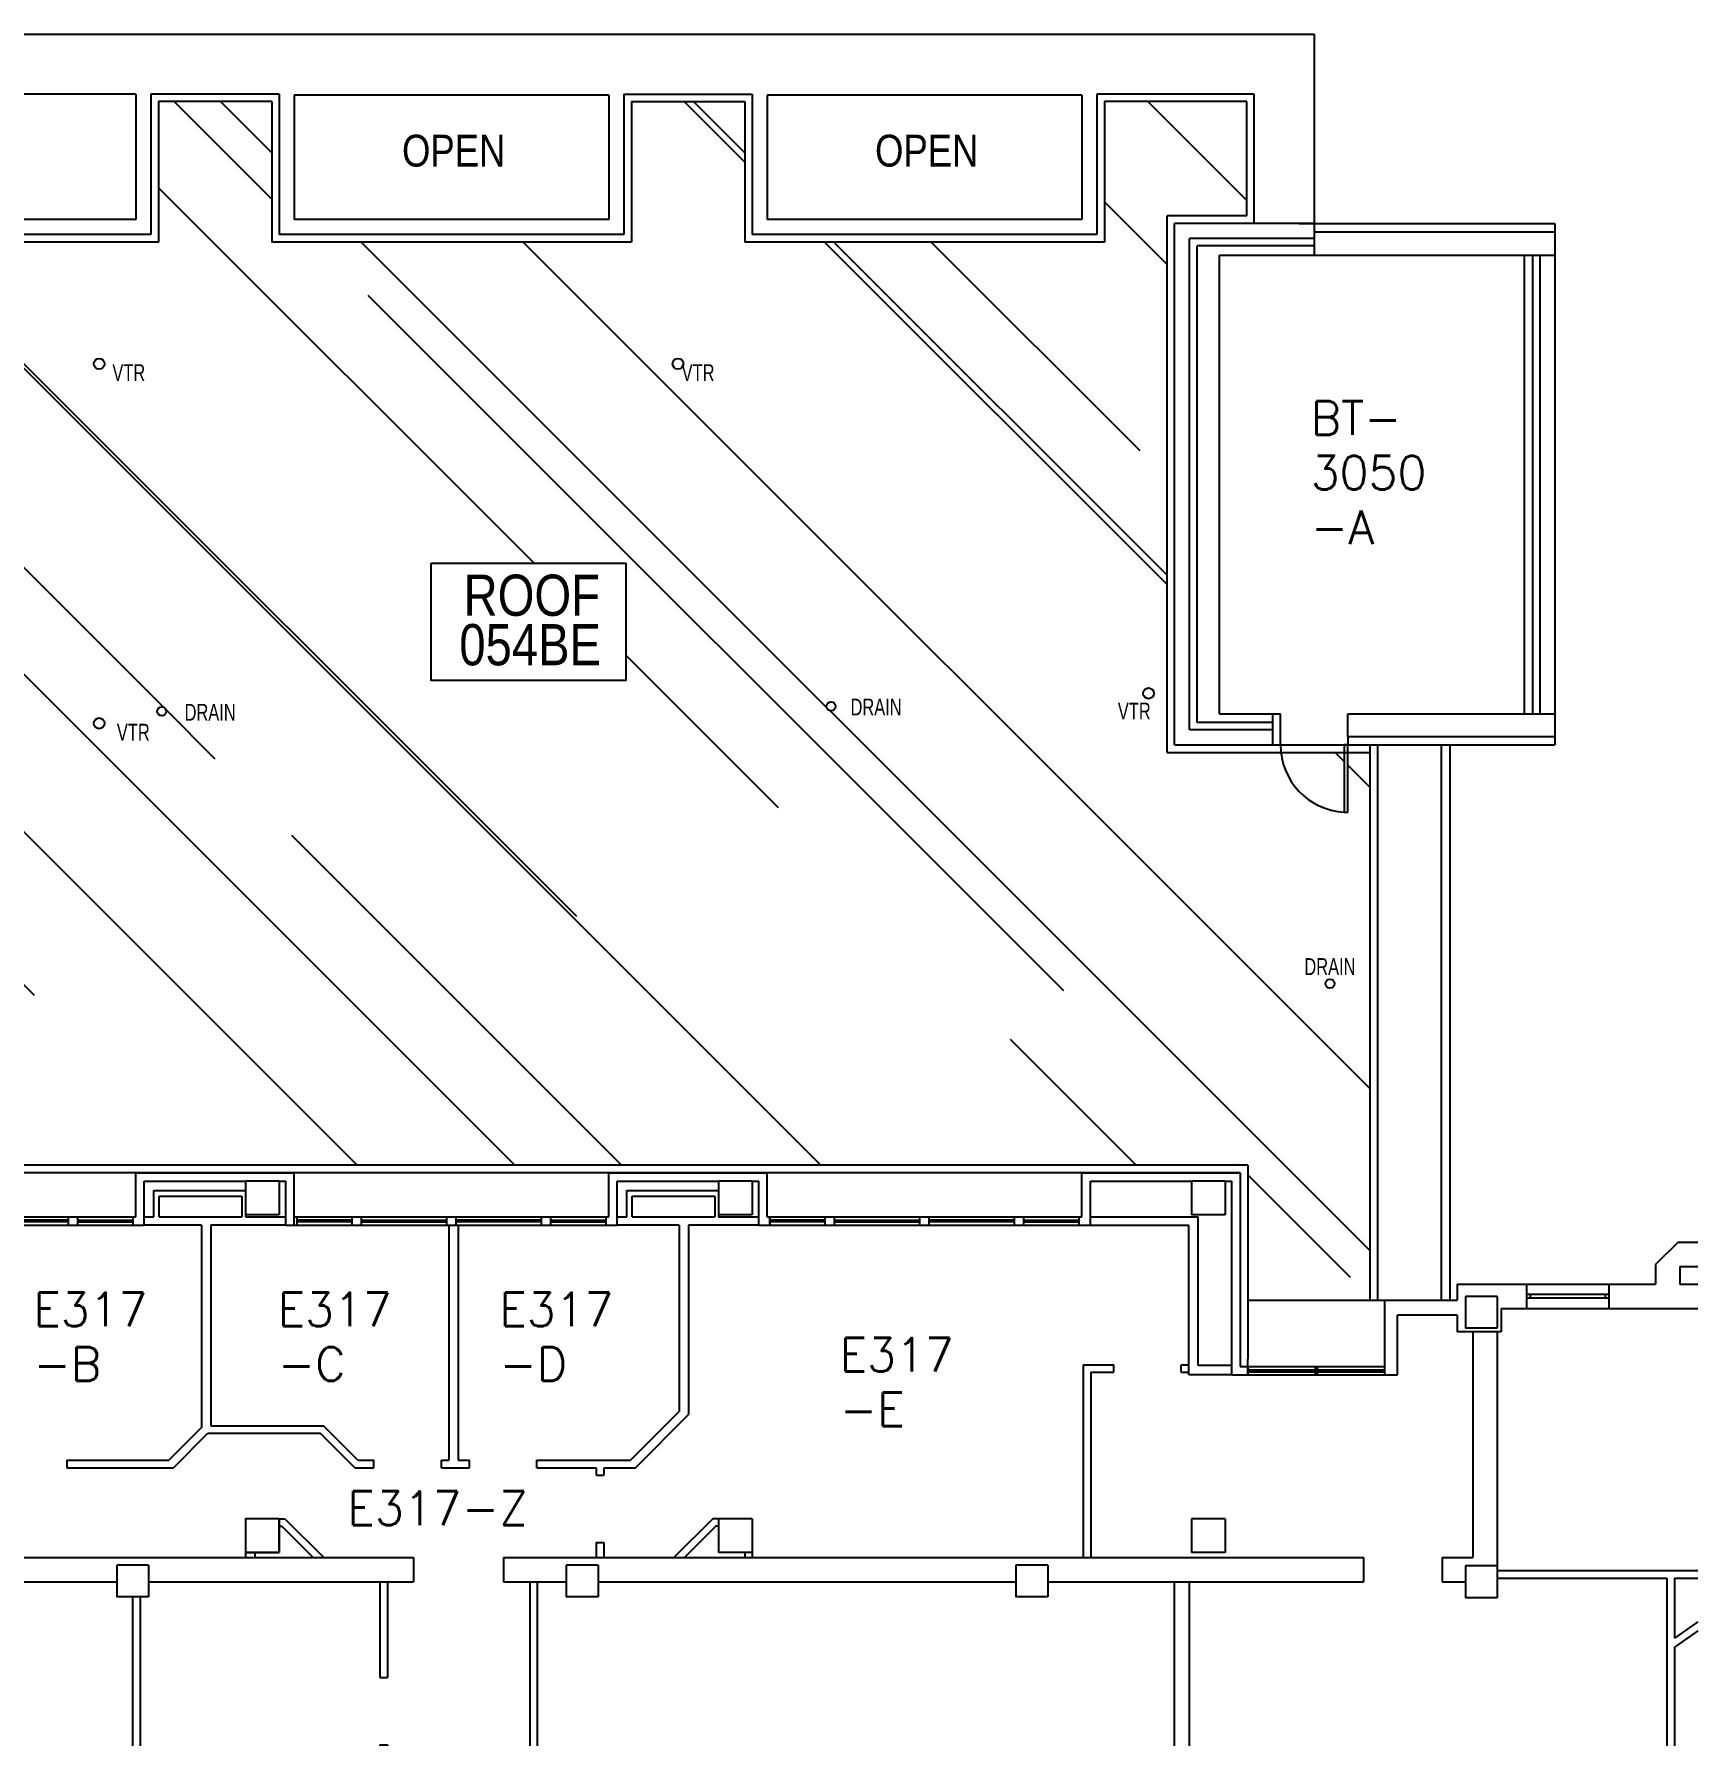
# Model space of a CAD drawing. Extents: x 2912 to 7121, y 18087 to 19938.
# Drawn here: x 6233 to 7121, y 19024 to 19938 of the extents above; entities that cross this region are included whole.
import ezdxf
from ezdxf.enums import TextEntityAlignment as Align

# ---------------------------------------------------------------- set-up
doc = ezdxf.new("R2010")
doc.units = 0
doc.header["$MEASUREMENT"] = 0
for name, color, linetype in [('ARROOMNO', 4, 'CONTINUOUS'), ('ARWALL', 7, 'CONTINUOUS'), ('COL', 14, 'CONTINUOUS'), ('EXDOOR', 8, 'CONTINUOUS'), ('EXROOF', 9, 'CONTINUOUS'), ('EXROOF_TEXT', 134, 'CONTINUOUS'), ('EXWALL', 8, 'CONTINUOUS'), ('EXWINDOW', 8, 'CONTINUOUS'), ('TXT', 4, 'CONTINUOUS')]:
    doc.layers.add(name, color=color, linetype=linetype)
doc.styles.add('ARIAL_NARROW', font='ARIALN.TTF', dxfattribs={"height": 17})
doc.styles.add('ROMANS', font='romans.shx', dxfattribs={"height": 18})

msp = doc.modelspace()

# ---------------------------------------------------------------- hatches: boundary and pattern name
at = {"layer": 'EXROOF'}
h = msp.add_hatch(dxfattribs=at)
h.set_pattern_fill('AR-RROOF', color=256, scale=175, angle=135, style=0)
h.paths.add_polyline_path([(6880.47, 19901.71), (6804.47, 19901.71), (6804.47, 19826.71), (6612.47, 19826.71), (6612.47, 19901.71), (6551.97, 19901.71), (6551.97, 19826.71), (6359.97, 19826.71), (6359.97, 19901.71), (6299.47, 19901.71), (6299.47, 19826.71), (6115.22, 19826.71), (6115.22, 19586.21), (6123.47, 19586.21), (6123.47, 19333.71), (6880.97, 19333.71), (6880.97, 19273.71), (6946.22, 19273.71), (6946.22, 19554.21), (6837.97, 19554.21), (6837.97, 19840.71), (6880.47, 19840.71)])
edge = h.paths.add_edge_path(flags=16)
edge.add_arc((6576.87, 19761.71), 2.87, 0, 360)
edge = h.paths.add_edge_path(flags=16)
edge.add_arc((6267.87, 19761.71), 2.87, 0, 360)
edge = h.paths.add_edge_path(flags=16)
edge.add_arc((6301.31, 19576.05), 2.4, 0, 360)
edge = h.paths.add_edge_path(flags=16)
edge.add_arc((6267.87, 19569.71), 2.87, 0, 360)
h.paths.add_polyline_path([(6445.09, 19655.17), (6549.09, 19655.17), (6549.09, 19592.54), (6445.09, 19592.54)], flags=16)
edge = h.paths.add_edge_path(flags=16)
edge.add_arc((6658.59, 19578.82), 2.4, 0, 360)
edge = h.paths.add_edge_path(flags=16)
edge.add_arc((6924.87, 19430.71), 2.4, 0, 360)
edge = h.paths.add_edge_path(flags=16)
edge.add_arc((6828.04, 19585.71), 2.87, 0, 360)
edge = h.paths.add_edge_path(flags=17)
edge.add_arc((6934.47, 19558.21), 36, 180, 266.82017)
edge.add_line((6932.47, 19522.26), (6934.47, 19522.21))
edge.add_line((6934.47, 19522.21), (6934.47, 19558.21))
edge.add_line((6934.47, 19558.21), (6932.47, 19558.21))
edge.add_line((6932.47, 19558.21), (6932.47, 19522.26))
edge = h.paths.add_edge_path(flags=17)
edge.add_arc((6115.85, 19328.45), 41.26, 23.56005, 90.52713, ccw=False)
edge.add_line((6153.67, 19344.94), (6154.24, 19343.02))
edge.add_line((6154.24, 19343.02), (6119.47, 19333.71))
edge.add_line((6119.47, 19333.71), (6118.95, 19335.64))
edge.add_line((6118.95, 19335.64), (6153.67, 19344.94))
h.paths.add_polyline_path([(6576.57, 19750.2), (6595.96, 19750.2), (6595.96, 19763.7), (6576.57, 19763.7)], flags=24)
h.paths.add_polyline_path([(6272.69, 19750.2), (6292.09, 19750.2), (6292.09, 19763.7), (6272.69, 19763.7)], flags=24)
h.paths.add_polyline_path([(6311.24, 19568.87), (6338.9, 19568.87), (6338.9, 19582.37), (6311.24, 19582.37)], flags=24)
h.paths.add_polyline_path([(6275.09, 19558.2), (6294.49, 19558.2), (6294.49, 19571.7), (6275.09, 19571.7)], flags=24)
h.paths.add_polyline_path([(6666.72, 19571.65), (6694.39, 19571.65), (6694.39, 19585.15), (6666.72, 19585.15)], flags=24)
h.paths.add_polyline_path([(6908.99, 19433.06), (6936.66, 19433.06), (6936.66, 19446.56), (6908.99, 19446.56)], flags=24)
h.paths.add_polyline_path([(6809.41, 19569.51), (6828.8, 19569.51), (6828.8, 19583.01), (6809.41, 19583.01)], flags=24)

# ---------------------------------------------------------------- linework, layer by layer
at = {"layer": 'ARWALL', "linetype": 'BYBLOCK'}
for p, q in [((6287.47, 19306.21), (6287.47, 19329.71)), ((6287.47, 19329.71), (6371.97, 19329.71)), ((6291.97, 19301.71), (6291.97, 19325.21)), ((6291.97, 19325.21), (6345.97, 19325.21)), ((6363.97, 19325.21), (6367.47, 19325.21)), ((6367.47, 19301.71), (6367.47, 19325.21)), ((6371.97, 19301.71), (6371.97, 19329.71)), ((6539.97, 19306.21), (6539.97, 19329.71)), ((6539.97, 19329.71), (6624.47, 19329.71)), ((6544.47, 19301.71), (6544.47, 19325.21)), ((6544.47, 19325.21), (6598.47, 19325.21)), ((6616.47, 19325.21), (6619.97, 19325.21)), ((6619.97, 19301.71), (6619.97, 19325.21)), ((6624.47, 19306.21), (6624.47, 19329.71)), ((6792.47, 19306.21), (6792.47, 19329.71)), ((6796.97, 19301.71), (6796.97, 19325.21)), ((6296.97, 19320.21), (6345.97, 19320.21)), ((6296.97, 19306.21), (6296.97, 19320.21)), ((6299.97, 19317.21), (6343.97, 19317.21)), ((6299.97, 19306.21), (6299.97, 19317.21)), ((6343.97, 19317.21), (6343.97, 19306.21)), ((6549.47, 19320.21), (6598.47, 19320.21)), ((6549.47, 19306.21), (6549.47, 19320.21)), ((6552.47, 19317.21), (6596.47, 19317.21)), ((6552.47, 19306.21), (6552.47, 19317.21)), ((6596.47, 19317.21), (6596.47, 19306.21)), ((6291.97, 19306.21), (6296.97, 19306.21)), ((6299.97, 19306.21), (6343.97, 19306.21)), ((6345.97, 19307.21), (6345.97, 19306.21)), ((6345.97, 19306.21), (6367.47, 19306.21)), ((6544.47, 19306.21), (6549.47, 19306.21)), ((6552.47, 19306.21), (6596.47, 19306.21)), ((6598.47, 19307.21), (6598.47, 19306.21)), ((6598.47, 19306.21), (6619.97, 19306.21)), ((6796.97, 19306.21), (6854.53, 19306.21)), ((6854.53, 19226.71), (6854.53, 19306.21)), ((6322.53, 19301.71), (6291.97, 19301.71)), ((6322.53, 19301.71), (6322.53, 19193.71)), ((6367.47, 19301.71), (6327.53, 19301.71)), ((6327.53, 19301.71), (6327.53, 19194.59)), ((6454.53, 19301.71), (6454.53, 19176.21)), ((6459.53, 19301.71), (6459.53, 19176.21)), ((6577.53, 19301.71), (6544.47, 19301.71)), ((6577.53, 19301.71), (6577.53, 19202.21)), ((6582.53, 19301.71), (6582.53, 19200.55)), ((6619.97, 19301.71), (6582.53, 19301.71)), ((6796.97, 19301.71), (6849.53, 19301.71)), ((6849.53, 19221.71), (6849.53, 19301.71)), ((6793.22, 19227.21), (6809.53, 19227.21)), ((6793.22, 19227.21), (6793.22, 19124.21)), ((6797.22, 19223.21), (6797.22, 19124.21)), ((6797.22, 19223.21), (6809.53, 19223.21)), ((6809.53, 19223.21), (6809.53, 19227.21)), ((6845.53, 19227.21), (6849.53, 19227.21)), ((6845.53, 19223.21), (6845.53, 19227.21)), ((6845.53, 19223.21), (6849.53, 19223.21)), ((6872.47, 19221.71), (6849.53, 19221.71)), ((6872.47, 19226.71), (6854.53, 19226.71)), ((6876.97, 19226.21), (6880.97, 19226.21)), ((6327.53, 19194.59), (6387.57, 19194.59)), ((6405.96, 19176.21), (6387.57, 19194.59)), ((6551.53, 19176.21), (6577.53, 19202.21)), ((6554.19, 19172.21), (6582.53, 19200.55)), ((6322.53, 19193.71), (6305.03, 19176.21)), ((6307.53, 19172.21), (6325.92, 19190.59)), ((6325.92, 19190.59), (6385.92, 19190.59)), ((6404.3, 19172.21), (6385.92, 19190.59)), ((6250.53, 19176.21), (6305.03, 19176.21)), ((6250.53, 19176.21), (6250.53, 19172.21)), ((6405.96, 19176.21), (6414.53, 19176.21)), ((6414.53, 19172.21), (6414.53, 19176.21)), ((6450.53, 19176.21), (6454.53, 19176.21)), ((6450.53, 19172.21), (6450.53, 19176.21)), ((6459.53, 19176.21), (6465.53, 19176.21)), ((6465.53, 19172.21), (6465.53, 19176.21)), ((6501.53, 19176.21), (6551.53, 19176.21)), ((6501.53, 19172.21), (6501.53, 19176.21)), ((6250.53, 19172.21), (6307.53, 19172.21)), ((6404.3, 19172.21), (6414.53, 19172.21)), ((6450.53, 19172.21), (6465.53, 19172.21)), ((6501.53, 19172.21), (6533.22, 19172.21)), ((6533.22, 19172.21), (6533.22, 19168.21)), ((6533.22, 19168.21), (6537.22, 19168.21)), ((6537.22, 19172.21), (6554.19, 19172.21)), ((6537.22, 19172.21), (6537.22, 19168.21)), ((6363.97, 19144.96), (6366.97, 19144.96)), ((6363.97, 19140.96), (6365.31, 19140.96)), ((6365.31, 19140.96), (6382.06, 19124.21)), ((6366.97, 19144.96), (6387.72, 19124.21)), ((6595.47, 19144.96), (6574.72, 19124.21)), ((6597.13, 19140.96), (6580.38, 19124.21)), ((6598.47, 19144.96), (6595.47, 19144.96)), ((6598.47, 19140.96), (6597.13, 19140.96)), ((6533.22, 19132.21), (6533.22, 19124.21)), ((6533.22, 19132.21), (6537.22, 19132.21)), ((6537.22, 19132.21), (6537.22, 19124.21)), ((6345.97, 19126.96), (6345.97, 19124.21)), ((6350.97, 19126.96), (6350.97, 19124.21)), ((6612.47, 19126.96), (6612.47, 19124.21)), ((6616.47, 19126.96), (6616.47, 19124.21)), ((7014.22, 19117.21), (7121.22, 19117.21)), ((7014.22, 19113.21), (7104.72, 19113.21)), ((7104.72, 19113.21), (7104.72, 19023.7)), ((7108.72, 19113.21), (7108.72, 19081.21)), ((7108.72, 19113.21), (7121.22, 19113.21)), ((6285.72, 19103.21), (6285.72, 19023.7)), ((6289.72, 19103.21), (6289.72, 19023.7)), ((6417.72, 19111.21), (6417.72, 19060.21)), ((6421.72, 19111.21), (6421.72, 19060.21)), ((6497.72, 19111.21), (6497.72, 19023.7)), ((6501.72, 19111.21), (6501.72, 19023.7)), ((6841.72, 19111.21), (6841.72, 19023.7)), ((6849.72, 19111.21), (6849.72, 19023.7)), ((7121.22, 19089.96), (7108.72, 19081.21)), ((7121.22, 19085.08), (7108.72, 19076.32)), ((7108.72, 19076.32), (7108.72, 19023.7)), ((6417.72, 19060.21), (6421.72, 19060.21)), ((6417.72, 19024.21), (6421.72, 19024.21)), ((6417.72, 19024.21), (6417.72, 19023.7)), ((6421.72, 19024.21), (6421.72, 19023.7))]:
    msp.add_line(p, q, dxfattribs=at)
at = {"layer": 'COL'}
for p, q in [((6345.97, 19325.21), (6345.97, 19307.21)), ((6363.97, 19325.21), (6345.97, 19325.21)), ((6363.97, 19325.21), (6363.97, 19307.21)), ((6598.47, 19325.21), (6598.47, 19307.21)), ((6616.47, 19325.21), (6598.47, 19325.21)), ((6616.47, 19325.21), (6616.47, 19307.21)), ((6850.97, 19325.21), (6850.97, 19307.21)), ((6868.97, 19325.21), (6850.97, 19325.21)), ((6850.97, 19325.21), (6850.97, 19307.21)), ((6868.97, 19325.21), (6850.97, 19325.21)), ((6868.97, 19325.21), (6868.97, 19307.21)), ((6868.97, 19325.21), (6868.97, 19307.21)), ((6363.97, 19307.21), (6345.97, 19307.21)), ((6616.47, 19307.21), (6598.47, 19307.21)), ((6868.97, 19307.21), (6850.97, 19307.21)), ((6868.97, 19307.21), (6850.97, 19307.21)), ((6997.22, 19263.71), (6997.22, 19246.71)), ((7014.22, 19263.71), (6997.22, 19263.71)), ((7014.22, 19263.71), (7014.22, 19246.71)), ((7014.22, 19246.71), (6997.22, 19246.71)), ((6345.97, 19144.96), (6345.97, 19126.96)), ((6363.97, 19144.96), (6345.97, 19144.96)), ((6363.97, 19144.96), (6363.97, 19126.96)), ((6598.47, 19144.96), (6598.47, 19126.96)), ((6616.47, 19144.96), (6598.47, 19144.96)), ((6616.47, 19144.96), (6616.47, 19126.96)), ((6850.97, 19144.96), (6850.97, 19126.96)), ((6868.97, 19144.96), (6850.97, 19144.96)), ((6850.97, 19144.96), (6850.97, 19126.96)), ((6868.97, 19144.96), (6850.97, 19144.96)), ((6868.97, 19144.96), (6868.97, 19126.96)), ((6868.97, 19144.96), (6868.97, 19126.96)), ((6363.97, 19126.96), (6345.97, 19126.96)), ((6616.47, 19126.96), (6598.47, 19126.96)), ((6868.97, 19126.96), (6850.97, 19126.96)), ((6868.97, 19126.96), (6850.97, 19126.96)), ((6277.22, 19120.21), (6277.22, 19103.21)), ((6294.22, 19120.21), (6277.22, 19120.21)), ((6294.22, 19120.21), (6294.22, 19103.21)), ((6517.22, 19120.21), (6517.22, 19103.21)), ((6534.22, 19120.21), (6517.22, 19120.21)), ((6534.22, 19120.21), (6534.22, 19103.21)), ((6757.22, 19120.21), (6757.22, 19103.21)), ((6774.22, 19120.21), (6757.22, 19120.21)), ((6774.22, 19120.21), (6774.22, 19103.21)), ((6997.22, 19119.71), (6997.22, 19102.71)), ((7014.22, 19119.71), (6997.22, 19119.71)), ((7014.22, 19119.71), (7014.22, 19102.71)), ((6294.22, 19103.21), (6277.22, 19103.21)), ((6534.22, 19103.21), (6517.22, 19103.21)), ((6774.22, 19103.21), (6757.22, 19103.21)), ((7014.22, 19102.71), (6997.22, 19102.71))]:
    msp.add_line(p, q, dxfattribs=at)
at = {"layer": 'COL', "linetype": 'CONTINUOUS'}
msp.add_lwpolyline([(6363.97, 19126.96), (6363.97, 19144.96), (6345.97, 19144.96), (6345.97, 19126.96), (6363.97, 19126.96)], dxfattribs=at)
at = {"layer": 'EXDOOR', "flags": 128}
msp.add_lwpolyline([(6898.47, 19558.21, 0.39805), (6932.47, 19522.26), (6934.47, 19522.21), (6934.47, 19558.21), (6932.47, 19558.21), (6932.47, 19522.26)], format="xyb", dxfattribs=at)
at = {"layer": 'EXROOF', "linetype": 'BYBLOCK'}
for centre, radius in [((6267.87, 19761.71), 2.87), ((6576.87, 19761.71), 2.87), ((6301.31, 19576.05), 2.4), ((6658.59, 19578.82), 2.4), ((6267.87, 19569.71), 2.87), ((6924.87, 19430.71), 2.4)]:
    msp.add_circle(centre, radius, dxfattribs=at)
at = {"layer": 'EXROOF_TEXT'}
msp.add_lwpolyline([(6445.09, 19655.17), (6549.09, 19655.17), (6549.09, 19592.54), (6445.09, 19592.54)], close=True, dxfattribs=at)
at = {"layer": 'EXWALL'}
for p, q in [((3116.97, 19937.71), (6916.47, 19937.71)), ((6916.47, 19937.71), (6916.47, 19836.71)), ((6287.47, 19905.71), (6119.47, 19905.71)), ((6287.47, 19905.71), (6287.47, 19838.71)), ((6363.97, 19905.71), (6295.47, 19905.71)), ((6295.47, 19905.71), (6295.47, 19830.71)), ((6359.97, 19901.71), (6299.47, 19901.71)), ((6299.47, 19901.71), (6299.47, 19826.71)), ((6359.97, 19901.71), (6359.97, 19826.71)), ((6363.97, 19905.71), (6363.97, 19830.71)), ((6539.97, 19905.21), (6371.97, 19905.21)), ((6371.97, 19905.21), (6371.97, 19838.71)), ((6539.97, 19905.21), (6539.97, 19838.71)), ((6547.97, 19905.71), (6616.47, 19905.71)), ((6547.97, 19905.71), (6547.97, 19830.71)), ((6551.97, 19901.71), (6612.47, 19901.71)), ((6551.97, 19901.71), (6551.97, 19826.71)), ((6612.47, 19901.71), (6612.47, 19826.71)), ((6616.47, 19905.71), (6616.47, 19830.71)), ((6792.47, 19905.21), (6624.47, 19905.21)), ((6624.47, 19905.21), (6624.47, 19838.71)), ((6792.47, 19905.21), (6792.47, 19838.71)), ((6884.47, 19905.71), (6800.47, 19905.71)), ((6800.47, 19905.71), (6800.47, 19830.71)), ((6804.47, 19901.71), (6804.47, 19826.71)), ((6880.47, 19901.71), (6804.47, 19901.71)), ((6880.47, 19840.71), (6880.47, 19901.71)), ((6884.47, 19836.71), (6884.47, 19905.71)), ((6287.47, 19838.71), (6119.47, 19838.71)), ((6539.97, 19838.71), (6371.97, 19838.71)), ((6792.47, 19838.71), (6624.47, 19838.71)), ((6837.97, 19554.21), (6837.97, 19840.71)), ((6880.47, 19840.71), (6837.97, 19840.71)), ((6841.97, 19558.21), (6841.97, 19836.71)), ((6884.47, 19836.71), (6841.97, 19836.71)), ((6916.47, 19836.71), (6884.47, 19836.71)), ((6908.47, 19836.71), (7044.97, 19836.71)), ((6916.47, 19836.71), (7044.97, 19836.71)), ((6916.47, 19836.71), (6916.47, 19819.71)), ((7044.97, 19836.71), (7044.97, 19558.21)), ((6299.47, 19826.71), (6107.47, 19826.71)), ((6295.47, 19830.71), (6111.47, 19830.71)), ((6551.97, 19826.71), (6359.97, 19826.71)), ((6547.97, 19830.71), (6363.97, 19830.71)), ((6804.47, 19826.71), (6612.47, 19826.71)), ((6800.47, 19830.71), (6616.47, 19830.71)), ((6849.97, 19574.71), (6849.97, 19828.71)), ((6916.47, 19828.71), (6849.97, 19828.71)), ((6849.97, 19566.21), (6849.97, 19828.71)), ((6916.47, 19832.21), (7044.97, 19832.21)), ((6853.97, 19621.71), (6853.97, 19824.71)), ((6853.97, 19574.71), (6853.97, 19824.71)), ((6916.47, 19824.71), (6853.97, 19824.71)), ((6853.97, 19570.21), (6853.97, 19824.71)), ((6865.97, 19574.71), (6865.97, 19819.71)), ((6865.97, 19819.71), (7044.97, 19819.71)), ((7028.47, 19819.71), (7028.47, 19574.71)), ((7032.97, 19819.71), (7032.97, 19574.71)), ((7036.97, 19819.71), (7036.97, 19574.71)), ((6894.47, 19570.21), (6853.97, 19570.21)), ((6865.97, 19574.71), (6898.47, 19574.71)), ((6894.47, 19558.21), (6894.47, 19574.71)), ((6894.47, 19558.21), (6894.47, 19574.71)), ((6898.47, 19558.21), (6898.47, 19574.71)), ((6934.47, 19562.71), (6934.47, 19574.71)), ((6934.47, 19574.71), (6972.47, 19574.71)), ((6972.47, 19574.71), (7044.97, 19574.71)), ((6894.47, 19566.21), (6849.97, 19566.21)), ((6934.47, 19562.71), (7044.97, 19562.71)), ((6934.47, 19562.71), (6934.47, 19558.21)), ((6837.97, 19554.21), (6946.22, 19554.21)), ((6841.97, 19558.21), (6946.22, 19558.21)), ((6934.47, 19558.21), (7044.97, 19558.21)), ((6946.22, 19558.21), (6946.22, 19273.71)), ((6950.22, 19558.21), (6950.22, 19269.71)), ((6984.47, 19261.71), (6984.47, 19558.21)), ((6988.97, 19261.71), (6988.97, 19558.21)), ((6880.97, 19333.71), (6123.47, 19333.71)), ((6880.97, 19333.71), (6880.97, 19230.21)), ((6946.22, 19333.71), (6946.22, 19261.71)), ((6946.22, 19333.71), (6946.22, 19261.71)), ((6950.22, 19333.71), (6950.22, 19261.71)), ((6950.22, 19333.71), (6950.22, 19261.71)), ((6984.47, 19261.71), (6984.47, 19333.71)), ((6984.47, 19261.71), (6984.47, 19333.71)), ((6988.97, 19261.71), (6988.97, 19333.71)), ((6988.97, 19261.71), (6988.97, 19333.71)), ((6876.97, 19329.71), (6119.47, 19329.71)), ((6287.47, 19306.21), (6287.47, 19329.71)), ((6287.47, 19329.71), (6371.97, 19329.71)), ((6291.97, 19301.71), (6291.97, 19325.21)), ((6291.97, 19325.21), (6345.97, 19325.21)), ((6363.97, 19325.21), (6367.47, 19325.21)), ((6367.47, 19301.71), (6367.47, 19325.21)), ((6371.97, 19301.71), (6371.97, 19329.71)), ((6539.97, 19306.21), (6539.97, 19329.71)), ((6539.97, 19329.71), (6624.47, 19329.71)), ((6544.47, 19301.71), (6544.47, 19325.21)), ((6544.47, 19325.21), (6598.47, 19325.21)), ((6616.47, 19325.21), (6619.97, 19325.21)), ((6619.97, 19301.71), (6619.97, 19325.21)), ((6624.47, 19306.21), (6624.47, 19329.71)), ((6792.47, 19306.21), (6792.47, 19329.71)), ((6792.47, 19329.71), (6876.97, 19329.71)), ((6796.97, 19301.71), (6796.97, 19325.21)), ((6796.97, 19325.21), (6850.97, 19325.21)), ((6868.97, 19325.21), (6872.47, 19325.21)), ((6872.47, 19221.71), (6872.47, 19325.21)), ((6876.97, 19329.71), (6876.97, 19226.21)), ((6119.47, 19306.21), (6287.47, 19306.21)), ((6371.97, 19306.21), (6539.97, 19306.21)), ((6624.47, 19306.21), (6792.47, 19306.21)), ((6092.03, 19301.71), (6291.97, 19301.71)), ((6367.47, 19301.71), (6544.47, 19301.71)), ((6619.97, 19301.71), (6796.97, 19301.71)), ((7110.72, 19292.71), (7098.72, 19280.71)), ((7110.72, 19292.71), (7121.22, 19292.71)), ((7098.72, 19280.71), (7098.72, 19270.21)), ((7111.72, 19279.71), (7111.72, 19270.21)), ((7111.72, 19279.71), (7121.22, 19279.71)), ((6992.72, 19270.21), (7098.72, 19270.21)), ((6992.72, 19270.21), (6992.72, 19261.71)), ((7111.72, 19270.21), (7121.22, 19270.21)), ((6960.97, 19221.71), (6960.97, 19253.71)), ((6960.97, 19221.71), (6960.97, 19253.71)), ((6992.72, 19253.71), (6960.97, 19253.71)), ((6992.72, 19253.71), (6992.72, 19244.71)), ((6992.72, 19253.71), (6992.72, 19244.71)), ((7016.22, 19257.21), (7121.22, 19257.21)), ((7016.22, 19257.21), (7016.22, 19244.71)), ((7016.22, 19244.71), (6992.72, 19244.71)), ((7001.22, 19244.71), (7001.22, 19124.21)), ((7014.22, 19244.71), (7014.22, 19119.71)), ((6872.47, 19221.71), (6960.97, 19221.71)), ((6872.47, 19221.71), (6960.97, 19221.71)), ((6876.97, 19226.21), (6953.97, 19226.21)), ((6876.97, 19226.21), (6880.97, 19226.21)), ((6045.72, 19124.21), (6435.72, 19124.21)), ((6435.72, 19124.21), (6435.72, 19111.21)), ((6483.72, 19124.21), (6942.72, 19124.21)), ((6483.72, 19124.21), (6483.72, 19111.21)), ((6942.72, 19124.21), (6942.72, 19111.21)), ((6984.72, 19124.21), (7001.22, 19124.21)), ((6984.72, 19124.21), (6984.72, 19111.21)), ((6054.22, 19111.21), (6277.22, 19111.21)), ((6294.22, 19111.21), (6435.72, 19111.21)), ((6483.72, 19111.21), (6517.22, 19111.21)), ((6534.22, 19111.21), (6757.22, 19111.21)), ((6774.22, 19111.21), (6942.72, 19111.21)), ((6984.72, 19111.21), (6997.22, 19111.21))]:
    msp.add_line(p, q, dxfattribs=at)
at = {"layer": 'EXWALL', "linetype": 'CONTINUOUS'}
for p in [(6992.72, 19270.21), (6880.97, 19261.71)]:
    msp.add_line(p, (6992.72, 19261.71), dxfattribs=at)
at = {"layer": 'EXWALL', "linetype": 'BYBLOCK'}
msp.add_circle((6828.04, 19585.71), 2.87, dxfattribs=at)
at = {"layer": 'EXWINDOW'}
for p, q in [((6250.47, 19304.46), (6206.97, 19304.46)), ((6251.47, 19304.46), (6250.47, 19304.46)), ((6250.47, 19303.46), (6250.47, 19304.46)), ((6251.47, 19301.71), (6251.47, 19306.21)), ((6256.47, 19301.71), (6256.47, 19306.21)), ((6256.47, 19304.46), (6257.47, 19304.46)), ((6257.47, 19304.46), (6284.97, 19304.46)), ((6257.47, 19303.46), (6257.47, 19304.46)), ((6284.97, 19304.46), (6285.97, 19304.46)), ((6284.97, 19304.46), (6284.97, 19303.46)), ((6285.97, 19301.71), (6285.97, 19306.21)), ((6373.47, 19306.21), (6373.47, 19301.71)), ((6374.47, 19304.46), (6373.47, 19304.46)), ((6374.47, 19304.46), (6374.47, 19303.46)), ((6401.97, 19304.46), (6374.47, 19304.46)), ((6401.97, 19303.46), (6401.97, 19304.46)), ((6402.97, 19304.46), (6401.97, 19304.46)), ((6402.97, 19301.71), (6402.97, 19306.21)), ((6407.97, 19301.71), (6407.97, 19306.21)), ((6407.97, 19304.46), (6408.97, 19304.46)), ((6408.97, 19304.46), (6452.47, 19304.46)), ((6408.97, 19303.46), (6408.97, 19304.46)), ((6452.47, 19304.46), (6453.47, 19304.46)), ((6452.47, 19303.46), (6452.47, 19304.46)), ((6453.47, 19301.71), (6453.47, 19306.21)), ((6458.47, 19301.71), (6458.47, 19306.21)), ((6459.47, 19304.46), (6458.47, 19304.46)), ((6502.97, 19304.46), (6459.47, 19304.46)), ((6459.47, 19303.46), (6459.47, 19304.46)), ((6503.97, 19304.46), (6502.97, 19304.46)), ((6502.97, 19303.46), (6502.97, 19304.46)), ((6503.97, 19301.71), (6503.97, 19306.21)), ((6508.97, 19301.71), (6508.97, 19306.21)), ((6508.97, 19304.46), (6509.97, 19304.46)), ((6509.97, 19304.46), (6537.47, 19304.46)), ((6509.97, 19303.46), (6509.97, 19304.46)), ((6537.47, 19304.46), (6538.47, 19304.46)), ((6537.47, 19304.46), (6537.47, 19303.46)), ((6538.47, 19301.71), (6538.47, 19306.21)), ((6625.97, 19306.21), (6625.97, 19301.71)), ((6625.97, 19301.71), (6625.97, 19306.21)), ((6626.97, 19304.46), (6625.97, 19304.46)), ((6654.47, 19304.46), (6626.97, 19304.46)), ((6626.97, 19304.46), (6626.97, 19303.46)), ((6655.47, 19304.46), (6654.47, 19304.46)), ((6654.47, 19303.46), (6654.47, 19304.46)), ((6655.47, 19301.71), (6655.47, 19306.21)), ((6660.47, 19301.71), (6660.47, 19306.21)), ((6660.47, 19304.46), (6661.47, 19304.46)), ((6661.47, 19303.46), (6661.47, 19304.46)), ((6661.47, 19304.46), (6704.97, 19304.46)), ((6704.97, 19303.46), (6704.97, 19304.46)), ((6704.97, 19304.46), (6705.97, 19304.46)), ((6705.97, 19301.71), (6705.97, 19306.21)), ((6710.97, 19301.71), (6710.97, 19306.21)), ((6711.97, 19304.46), (6710.97, 19304.46)), ((6755.47, 19304.46), (6711.97, 19304.46)), ((6711.97, 19303.46), (6711.97, 19304.46)), ((6755.47, 19303.46), (6755.47, 19304.46)), ((6756.47, 19304.46), (6755.47, 19304.46)), ((6756.47, 19301.71), (6756.47, 19306.21)), ((6761.47, 19301.71), (6761.47, 19306.21)), ((6761.47, 19304.46), (6762.47, 19304.46)), ((6762.47, 19304.46), (6789.97, 19304.46)), ((6762.47, 19303.46), (6762.47, 19304.46)), ((6789.97, 19304.46), (6789.97, 19303.46)), ((6789.97, 19304.46), (6790.97, 19304.46)), ((6790.97, 19301.71), (6790.97, 19306.21)), ((6790.97, 19301.71), (6790.97, 19306.21)), ((6250.47, 19303.46), (6206.97, 19303.46)), ((6251.47, 19303.46), (6250.47, 19303.46)), ((6256.47, 19303.46), (6257.47, 19303.46)), ((6257.47, 19303.46), (6284.97, 19303.46)), ((6284.97, 19303.46), (6285.97, 19303.46)), ((6374.47, 19303.46), (6373.47, 19303.46)), ((6401.97, 19303.46), (6374.47, 19303.46)), ((6402.97, 19303.46), (6401.97, 19303.46)), ((6407.97, 19303.46), (6408.97, 19303.46)), ((6408.97, 19303.46), (6452.47, 19303.46)), ((6452.47, 19303.46), (6453.47, 19303.46)), ((6459.47, 19303.46), (6458.47, 19303.46)), ((6502.97, 19303.46), (6459.47, 19303.46)), ((6503.97, 19303.46), (6502.97, 19303.46)), ((6508.97, 19303.46), (6509.97, 19303.46)), ((6509.97, 19303.46), (6537.47, 19303.46)), ((6537.47, 19303.46), (6538.47, 19303.46)), ((6626.97, 19303.46), (6625.97, 19303.46)), ((6654.47, 19303.46), (6626.97, 19303.46)), ((6655.47, 19303.46), (6654.47, 19303.46)), ((6660.47, 19303.46), (6661.47, 19303.46)), ((6661.47, 19303.46), (6704.97, 19303.46)), ((6704.97, 19303.46), (6705.97, 19303.46)), ((6711.97, 19303.46), (6710.97, 19303.46)), ((6755.47, 19303.46), (6711.97, 19303.46)), ((6756.47, 19303.46), (6755.47, 19303.46)), ((6761.47, 19303.46), (6762.47, 19303.46)), ((6762.47, 19303.46), (6789.97, 19303.46)), ((6789.97, 19303.46), (6790.97, 19303.46)), ((7029.72, 19270.21), (7029.72, 19257.21)), ((7073.72, 19270.21), (7073.72, 19257.21)), ((6953.97, 19261.71), (6953.97, 19221.71)), ((7031.72, 19264.71), (7029.72, 19264.71)), ((7031.72, 19262.71), (7029.72, 19262.71)), ((7071.72, 19264.71), (7031.72, 19264.71)), ((7031.72, 19264.71), (7031.72, 19262.71)), ((7071.72, 19262.71), (7031.72, 19262.71)), ((7073.72, 19264.71), (7071.72, 19264.71)), ((7071.72, 19264.71), (7071.72, 19262.71)), ((7073.72, 19262.71), (7071.72, 19262.71)), ((6880.97, 19221.71), (6880.97, 19230.21)), ((6880.97, 19226.21), (6880.97, 19221.71)), ((6881.97, 19224.46), (6880.97, 19224.46)), ((6881.97, 19223.46), (6880.97, 19223.46)), ((6881.97, 19224.46), (6915.97, 19224.46)), ((6881.97, 19224.46), (6881.97, 19223.46)), ((6881.97, 19223.46), (6915.97, 19223.46)), ((6915.97, 19224.46), (6916.97, 19224.46)), ((6915.97, 19224.46), (6915.97, 19223.46)), ((6915.97, 19223.46), (6916.97, 19223.46)), ((6916.97, 19226.21), (6916.97, 19221.71)), ((6917.97, 19226.21), (6917.97, 19221.71)), ((6918.97, 19224.46), (6917.97, 19224.46)), ((6918.97, 19223.46), (6917.97, 19223.46)), ((6918.97, 19224.46), (6952.97, 19224.46)), ((6918.97, 19224.46), (6918.97, 19223.46)), ((6918.97, 19223.46), (6952.97, 19223.46)), ((6952.97, 19224.46), (6952.97, 19223.46)), ((6952.97, 19224.46), (6953.97, 19224.46)), ((6952.97, 19223.46), (6953.97, 19223.46)), ((6953.97, 19226.21), (6953.97, 19221.71))]:
    msp.add_line(p, q, dxfattribs=at)

# ---------------------------------------------------------------- texts
at = {"layer": 'ARROOMNO', "style": 'ROMANS'}
for s, p in [('BT-', (6914.62, 19723.72)), ('3050', (6914.62, 19694.58)), ('-A', (6914.62, 19665.44)), ('E317', (6232.71, 19247.7)), ('E317', (6363.14, 19247.7)), ('E317', (6481.46, 19247.7)), ('E317', (6663.13, 19223.5)), ('-B', (6232.71, 19218.56)), ('-C', (6363.14, 19218.56)), ('-D', (6481.46, 19218.56)), ('-E', (6663.13, 19194.36)), ('E317-Z', (6400.4, 19141.58))]:
    msp.add_text(s, height=18, dxfattribs=at).set_placement(p)
at = {"layer": 'EXROOF_TEXT', "style": 'ARIAL_NARROW'}
for s, p in [('ROOF', (6498.82, 19627.13)), ('054BE', (6497.95, 19600.71))]:
    msp.add_text(s, height=22, dxfattribs=at).set_placement(p, align=Align.CENTER)
at = {"layer": 'EXROOF_TEXT', "style": 'ARIAL_NARROW', "width": 0.85}
for tag, p in [('VTR', (6283.7, 19756.95)), ('VTR', (6587.58, 19756.95)), ('DRAIN', (6327.11, 19575.62)), ('DRAIN', (6682.6, 19578.4)), ('VTR', (6820.42, 19576.26)), ('VTR', (6286.1, 19564.95)), ('DRAIN', (6924.87, 19439.81))]:
    msp.add_attdef(tag, text='VTR', height=9, dxfattribs=at).set_placement(p, align=Align.MIDDLE)
at = {"layer": 'TXT', "style": 'ARIAL_NARROW'}
for p in [(6429.55, 19867.05), (6682.05, 19867.05)]:
    msp.add_text('OPEN', height=17, dxfattribs=at).set_placement(p)

doc.saveas('drawing.dxf')
